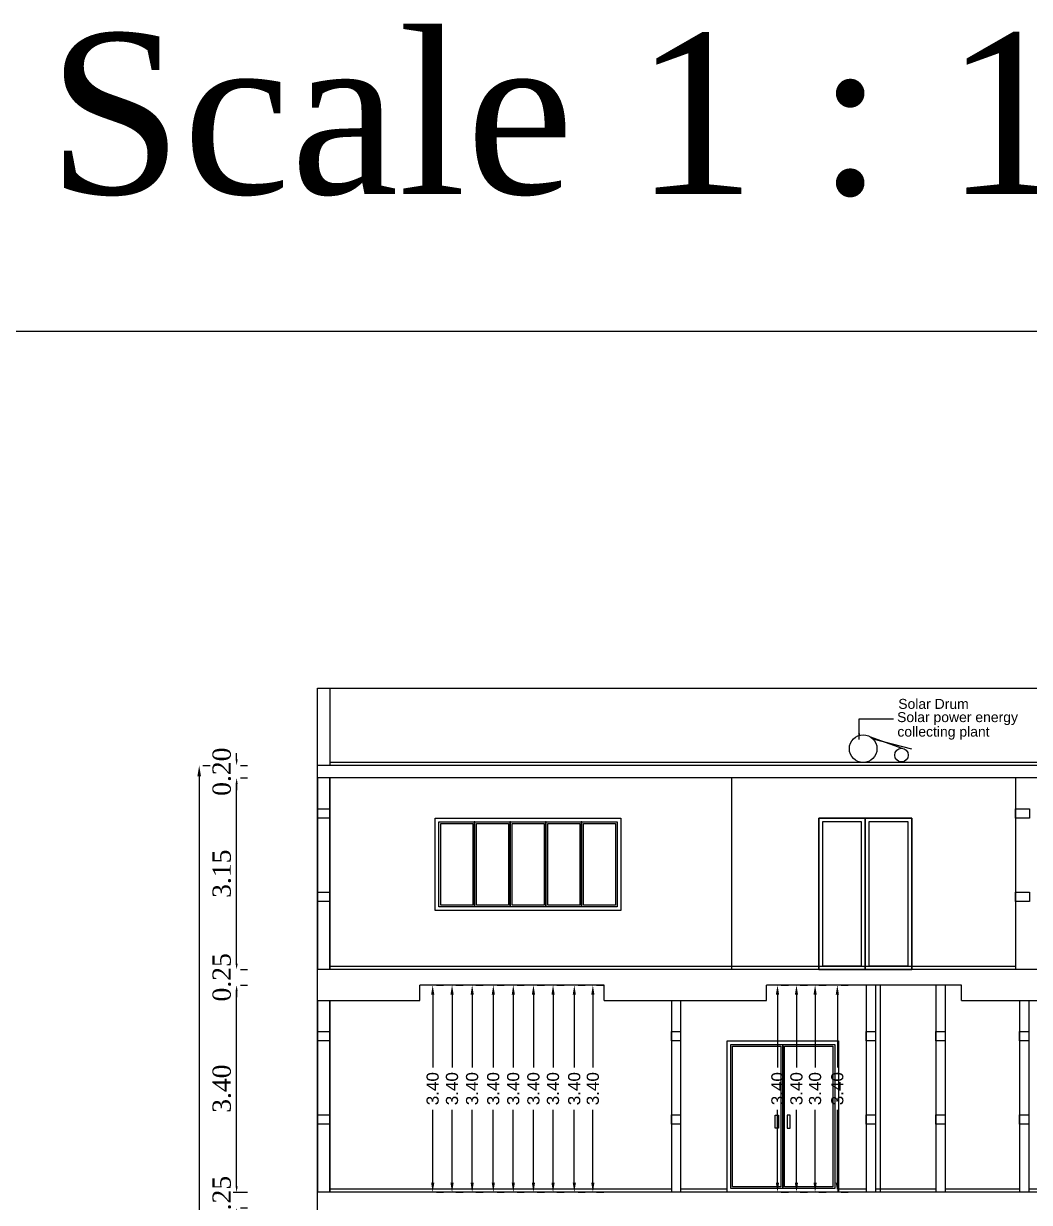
# Model space of a CAD drawing. Header units: metres. Extents: x 2754 to 3501, y 1112 to 1514.
# Drawn here: x 3365.39 to 3381.9, y 1428.37 to 1447.73 of the extents above; entities that cross this region are included whole.
import ezdxf

# ---------------------------------------------------------------- set-up
doc = ezdxf.new("R2010")
doc.units = ezdxf.units.M
for name, color, linetype in [('AR-COLUMN', 2, 'Continuous'), ('AR-THIN', 8, 'Continuous'), ('AR-WALL', 7, 'Continuous'), ('BLK_1_FLR_3_AC_ROOM_1', 3, 'Continuous'), ('BLK_1_FLR_3_AC_ROOM_2', 3, 'Continuous'), ('BLK_1_FLR_3_AC_ROOM_3', 3, 'Continuous'), ('BLK_1_FLR_3_AC_ROOM_4', 3, 'Continuous'), ('BLK_1_FLR_3_AC_ROOM_5', 3, 'Continuous'), ('BLK_1_FLR_3_AC_ROOM_6', 3, 'Continuous'), ('BLK_1_FLR_3_AC_ROOM_7', 3, 'Continuous'), ('BLK_1_FLR_3_AC_ROOM_8', 3, 'Continuous'), ('BLK_1_FLR_3_AC_ROOM_9', 3, 'Continuous'), ('BLK_1_FLR_3_REGULAR_ROOM_1', 2, 'Continuous'), ('BLK_1_FLR_3_REGULAR_ROOM_2', 2, 'Continuous'), ('BLK_1_FLR_3_REGULAR_ROOM_3', 2, 'Continuous'), ('BLK_1_FLR_3_REGULAR_ROOM_4', 2, 'Continuous'), ('BLK_1_HT_OF_BLDG', 5, 'Continuous'), ('FLOOR03', 7, 'Continuous')]:
    doc.layers.add(name, color=color, linetype=linetype)
doc.styles.add('ANAND', font='times.ttf')
doc.styles.get("Standard").update_dxf_attribs({"font": 'arial.ttf'})
doc.styles.add('style3', font='arial.ttf', dxfattribs={"height": 60})
doc.styles.add('X', font='times.ttf')
doc.dimstyles.new('STANDARD$0', dxfattribs={"dimtxt": 7, "dimasz": 3, "dimexe": 3, "dimexo": 1, "dimgap": 1.5, "dimtad": 1, "dimdec": 1, "dimzin": 1, "dimdsep": 46, "dimlunit": 4, "dimtxsty": 'Standard', "dimblk": 'OBLIQUE', "dimcen": 0.09375, "dimdle": 1, "dimclrd": 8, "dimclre": 8, "dimclrt": 7, "dimadec": 1, "dimazin": 0, "dimtfac": 1, "dimtdec": 1, "dimtix": 1, "dimtmove": 2, "dimatfit": 3, "dimldrblk": 'ARCHTICK', "dimfxl": 0, "dimfrac": 2, "dimtolj": 1, "dimtzin": 0, "dimarcsym": 0})
doc.dimstyles.new('V1', dxfattribs={"dimtxt": 0.23, "dimasz": 0.1, "dimexe": 0.18, "dimexo": 0.0625, "dimgap": 0.09, "dimtad": 1, "dimzin": 0, "dimdsep": 46, "dimtxsty": 'ANAND', "dimcen": 0.09, "dimadec": 0, "dimazin": 0, "dimtfac": 1, "dimtix": 1, "dimtofl": 0, "dimtmove": 2, "dimatfit": 0, "dimfxl": 0, "dimtolj": 1, "dimtzin": 0, "dimarcsym": 0})

# ---------------------------------------------------------------- blocks, each defined once
blk = doc.blocks.new('*D245')
at = {"color": 0, "lineweight": -2}
for p, q in [((3368.885, 1428.633), (3368.885, 1428.733)), ((3368.826, 1428.533), (3369.065, 1428.533)), ((3368.885, 1428.179), (3368.885, 1428.079)), ((3368.948, 1428.279), (3369.065, 1428.279))]:
    blk.add_line(p, q, dxfattribs=at)
at = {"color": 0}
for points in [[(3368.868, 1428.633), (3368.902, 1428.633), (3368.885, 1428.533)], [(3368.868, 1428.179), (3368.902, 1428.179), (3368.885, 1428.279)]]:
    blk.add_solid(points, dxfattribs=at)
at = {"layer": 'Defpoints', "color": 0}
for p in [(3368.764, 1428.533), (3368.885, 1428.533), (3368.885, 1428.279)]:
    blk.add_point(p, dxfattribs=at)
at = {"color": 0, "insert": (3368.642, 1428.406), "char_height": 0.3, "attachment_point": 5, "rotation": 90, "style": 'ANAND'}
blk.add_mtext('\\A1;0.25', dxfattribs=at)
blk = doc.blocks.new('*D246')
at = {"color": 0, "lineweight": -2}
for p, q in [((3368.885, 1428.633), (3368.885, 1431.837)), ((3368.948, 1431.937), (3369.065, 1431.937)), ((3368.826, 1428.533), (3369.065, 1428.533))]:
    blk.add_line(p, q, dxfattribs=at)
at = {"color": 0}
for points in [[(3368.868, 1431.837), (3368.902, 1431.837), (3368.885, 1431.937)], [(3368.868, 1428.633), (3368.902, 1428.633), (3368.885, 1428.533)]]:
    blk.add_solid(points, dxfattribs=at)
at = {"layer": 'Defpoints', "color": 0}
for p in [(3368.885, 1431.937), (3368.885, 1431.937), (3368.764, 1428.533)]:
    blk.add_point(p, dxfattribs=at)
at = {"color": 0, "insert": (3368.642, 1430.235), "char_height": 0.3, "attachment_point": 5, "rotation": 90, "style": 'ANAND'}
blk.add_mtext('\\A1;3.40', dxfattribs=at)
blk = doc.blocks.new('*D247')
at = {"color": 0, "lineweight": -2}
for p, q in [((3368.885, 1432.291), (3368.885, 1432.391)), ((3368.948, 1432.191), (3369.065, 1432.191)), ((3368.885, 1431.837), (3368.885, 1431.737)), ((3368.948, 1431.937), (3369.065, 1431.937))]:
    blk.add_line(p, q, dxfattribs=at)
at = {"color": 0}
for points in [[(3368.868, 1432.291), (3368.902, 1432.291), (3368.885, 1432.191)], [(3368.868, 1431.837), (3368.902, 1431.837), (3368.885, 1431.937)]]:
    blk.add_solid(points, dxfattribs=at)
at = {"layer": 'Defpoints', "color": 0}
for p in [(3368.885, 1432.191), (3368.885, 1432.191), (3368.885, 1431.937)]:
    blk.add_point(p, dxfattribs=at)
at = {"color": 0, "insert": (3368.642, 1432.064), "char_height": 0.3, "attachment_point": 5, "rotation": 90, "style": 'ANAND'}
blk.add_mtext('\\A1;0.25', dxfattribs=at)
blk = doc.blocks.new('*D248')
at = {"color": 0, "lineweight": -2}
for p, q in [((3368.948, 1435.341), (3369.065, 1435.341)), ((3368.885, 1432.291), (3368.885, 1435.241)), ((3368.948, 1432.191), (3369.065, 1432.191))]:
    blk.add_line(p, q, dxfattribs=at)
at = {"color": 0}
for points in [[(3368.868, 1435.241), (3368.902, 1435.241), (3368.885, 1435.341)], [(3368.868, 1432.291), (3368.902, 1432.291), (3368.885, 1432.191)]]:
    blk.add_solid(points, dxfattribs=at)
at = {"layer": 'Defpoints', "color": 0}
for p in [(3368.885, 1435.341), (3368.885, 1435.341), (3368.885, 1432.191)]:
    blk.add_point(p, dxfattribs=at)
at = {"color": 0, "insert": (3368.642, 1433.766), "char_height": 0.3, "attachment_point": 5, "rotation": 90, "style": 'ANAND'}
blk.add_mtext('\\A1;3.15', dxfattribs=at)
blk = doc.blocks.new('*D249')
at = {"color": 0, "lineweight": -2}
for p, q in [((3368.885, 1435.644), (3368.885, 1435.744)), ((3368.948, 1435.544), (3369.065, 1435.544)), ((3368.948, 1435.341), (3369.065, 1435.341)), ((3368.885, 1435.241), (3368.885, 1435.141))]:
    blk.add_line(p, q, dxfattribs=at)
at = {"color": 0}
for points in [[(3368.868, 1435.644), (3368.902, 1435.644), (3368.885, 1435.544)], [(3368.868, 1435.241), (3368.902, 1435.241), (3368.885, 1435.341)]]:
    blk.add_solid(points, dxfattribs=at)
at = {"layer": 'Defpoints', "color": 0}
for p in [(3368.885, 1435.544), (3368.885, 1435.544), (3368.885, 1435.341)]:
    blk.add_point(p, dxfattribs=at)
at = {"color": 0, "insert": (3368.642, 1435.442), "char_height": 0.3, "attachment_point": 5, "rotation": 90, "style": 'ANAND'}
blk.add_mtext('\\A1;0.20', dxfattribs=at)
blk = doc.blocks.new('*D250')
at = {"layer": 'BLK_1_HT_OF_BLDG', "color": 0, "lineweight": -2}
for p, q in [((3368.332, 1435.544), (3368.45, 1435.544)), ((3368.27, 1435.364), (3368.27, 1426.611)), ((3368.27, 1417.494), (3368.27, 1426.247)), ((3368.332, 1417.314), (3368.45, 1417.314))]:
    blk.add_line(p, q, dxfattribs=at)
at = {"layer": 'BLK_1_HT_OF_BLDG', "color": 0}
for points in [[(3368.24, 1435.364), (3368.3, 1435.364), (3368.27, 1435.544)], [(3368.24, 1417.494), (3368.3, 1417.494), (3368.27, 1417.314)]]:
    blk.add_solid(points, dxfattribs=at)
at = {"layer": 'Defpoints', "color": 0}
for p in [(3368.27, 1435.544), (3368.27, 1435.544), (3368.27, 1417.314)]:
    blk.add_point(p, dxfattribs=at)
at = {"layer": 'BLK_1_HT_OF_BLDG', "color": 0, "insert": (3368.27, 1426.429), "char_height": 0.18, "attachment_point": 5}
blk.add_mtext('\\A1;18.21', dxfattribs=at)
blk = doc.blocks.new('*D84')
at = {"layer": 'BLK_1_FLR_3_REGULAR_ROOM_1', "color": 0, "lineweight": -2}
for p, q in [((3372.167, 1431.937), (3372.284, 1431.937)), ((3372.104, 1431.777), (3372.104, 1430.584)), ((3372.104, 1428.693), (3372.104, 1429.886)), ((3372.167, 1428.533), (3372.284, 1428.533))]:
    blk.add_line(p, q, dxfattribs=at)
at = {"layer": 'BLK_1_FLR_3_REGULAR_ROOM_1', "color": 0}
for points in [[(3372.078, 1431.777), (3372.131, 1431.777), (3372.104, 1431.937)], [(3372.078, 1428.693), (3372.131, 1428.693), (3372.104, 1428.533)]]:
    blk.add_solid(points, dxfattribs=at)
at = {"layer": 'Defpoints', "color": 0}
for p in [(3372.104, 1431.937), (3372.104, 1428.533), (3372.104, 1428.533)]:
    blk.add_point(p, dxfattribs=at)
at = {"layer": 'BLK_1_FLR_3_REGULAR_ROOM_1', "color": 0, "insert": (3372.104, 1430.235), "char_height": 0.2, "attachment_point": 5, "rotation": 90}
blk.add_mtext('\\A1;3.40', dxfattribs=at)
blk = doc.blocks.new('*D85')
at = {"layer": 'BLK_1_FLR_3_REGULAR_ROOM_2', "color": 0, "lineweight": -2}
for p, q in [((3372.485, 1431.937), (3372.602, 1431.937)), ((3372.422, 1431.777), (3372.422, 1430.584)), ((3372.422, 1428.693), (3372.422, 1429.886)), ((3372.485, 1428.533), (3372.602, 1428.533))]:
    blk.add_line(p, q, dxfattribs=at)
at = {"layer": 'BLK_1_FLR_3_REGULAR_ROOM_2', "color": 0}
for points in [[(3372.395, 1431.777), (3372.449, 1431.777), (3372.422, 1431.937)], [(3372.395, 1428.693), (3372.449, 1428.693), (3372.422, 1428.533)]]:
    blk.add_solid(points, dxfattribs=at)
at = {"layer": 'Defpoints', "color": 0}
for p in [(3372.422, 1431.937), (3372.422, 1428.533), (3372.422, 1428.533)]:
    blk.add_point(p, dxfattribs=at)
at = {"layer": 'BLK_1_FLR_3_REGULAR_ROOM_2', "color": 0, "insert": (3372.422, 1430.235), "char_height": 0.2, "attachment_point": 5, "rotation": 90}
blk.add_mtext('\\A1;3.40', dxfattribs=at)
blk = doc.blocks.new('*D86')
at = {"layer": 'BLK_1_FLR_3_REGULAR_ROOM_3', "color": 0, "lineweight": -2}
for p, q in [((3372.815, 1431.937), (3372.932, 1431.937)), ((3372.752, 1431.777), (3372.752, 1430.584)), ((3372.752, 1428.693), (3372.752, 1429.886)), ((3372.815, 1428.533), (3372.932, 1428.533))]:
    blk.add_line(p, q, dxfattribs=at)
at = {"layer": 'BLK_1_FLR_3_REGULAR_ROOM_3', "color": 0}
for points in [[(3372.726, 1431.777), (3372.779, 1431.777), (3372.752, 1431.937)], [(3372.726, 1428.693), (3372.779, 1428.693), (3372.752, 1428.533)]]:
    blk.add_solid(points, dxfattribs=at)
at = {"layer": 'Defpoints', "color": 0}
for p in [(3372.752, 1431.937), (3372.752, 1428.533), (3372.752, 1428.533)]:
    blk.add_point(p, dxfattribs=at)
at = {"layer": 'BLK_1_FLR_3_REGULAR_ROOM_3', "color": 0, "insert": (3372.752, 1430.235), "char_height": 0.2, "attachment_point": 5, "rotation": 90}
blk.add_mtext('\\A1;3.40', dxfattribs=at)
blk = doc.blocks.new('*D87')
at = {"layer": 'BLK_1_FLR_3_REGULAR_ROOM_4', "color": 0, "lineweight": -2}
for p, q in [((3373.162, 1431.937), (3373.279, 1431.937)), ((3373.099, 1431.777), (3373.099, 1430.584)), ((3373.099, 1428.693), (3373.099, 1429.886)), ((3373.162, 1428.533), (3373.279, 1428.533))]:
    blk.add_line(p, q, dxfattribs=at)
at = {"layer": 'BLK_1_FLR_3_REGULAR_ROOM_4', "color": 0}
for points in [[(3373.073, 1431.777), (3373.126, 1431.777), (3373.099, 1431.937)], [(3373.073, 1428.693), (3373.126, 1428.693), (3373.099, 1428.533)]]:
    blk.add_solid(points, dxfattribs=at)
at = {"layer": 'Defpoints', "color": 0}
for p in [(3373.099, 1431.937), (3373.099, 1428.533), (3373.099, 1428.533)]:
    blk.add_point(p, dxfattribs=at)
at = {"layer": 'BLK_1_FLR_3_REGULAR_ROOM_4', "color": 0, "insert": (3373.099, 1430.235), "char_height": 0.2, "attachment_point": 5, "rotation": 90}
blk.add_mtext('\\A1;3.40', dxfattribs=at)
blk = doc.blocks.new('*D88')
at = {"layer": 'BLK_1_FLR_3_AC_ROOM_1', "color": 0, "lineweight": -2}
for p, q in [((3373.49, 1431.937), (3373.607, 1431.937)), ((3373.427, 1431.777), (3373.427, 1430.584)), ((3373.427, 1428.693), (3373.427, 1429.886)), ((3373.49, 1428.533), (3373.607, 1428.533))]:
    blk.add_line(p, q, dxfattribs=at)
at = {"layer": 'BLK_1_FLR_3_AC_ROOM_1', "color": 0}
for points in [[(3373.401, 1431.777), (3373.454, 1431.777), (3373.427, 1431.937)], [(3373.401, 1428.693), (3373.454, 1428.693), (3373.427, 1428.533)]]:
    blk.add_solid(points, dxfattribs=at)
at = {"layer": 'Defpoints', "color": 0}
for p in [(3373.427, 1431.937), (3373.427, 1428.533), (3373.427, 1428.533)]:
    blk.add_point(p, dxfattribs=at)
at = {"layer": 'BLK_1_FLR_3_AC_ROOM_1', "color": 0, "insert": (3373.427, 1430.235), "char_height": 0.2, "attachment_point": 5, "rotation": 90}
blk.add_mtext('\\A1;3.40', dxfattribs=at)
blk = doc.blocks.new('*D89')
at = {"layer": 'BLK_1_FLR_3_AC_ROOM_2', "color": 0, "lineweight": -2}
for p, q in [((3373.821, 1431.937), (3373.938, 1431.937)), ((3373.758, 1431.777), (3373.758, 1430.584)), ((3373.758, 1428.693), (3373.758, 1429.886)), ((3373.821, 1428.533), (3373.938, 1428.533))]:
    blk.add_line(p, q, dxfattribs=at)
at = {"layer": 'BLK_1_FLR_3_AC_ROOM_2', "color": 0}
for points in [[(3373.732, 1431.777), (3373.785, 1431.777), (3373.758, 1431.937)], [(3373.732, 1428.693), (3373.785, 1428.693), (3373.758, 1428.533)]]:
    blk.add_solid(points, dxfattribs=at)
at = {"layer": 'Defpoints', "color": 0}
for p in [(3373.758, 1431.937), (3373.758, 1428.533), (3373.758, 1428.533)]:
    blk.add_point(p, dxfattribs=at)
at = {"layer": 'BLK_1_FLR_3_AC_ROOM_2', "color": 0, "insert": (3373.758, 1430.235), "char_height": 0.2, "attachment_point": 5, "rotation": 90}
blk.add_mtext('\\A1;3.40', dxfattribs=at)
blk = doc.blocks.new('*D90')
at = {"layer": 'BLK_1_FLR_3_AC_ROOM_3', "color": 0, "lineweight": -2}
for p, q in [((3374.143, 1431.937), (3374.26, 1431.937)), ((3374.08, 1431.777), (3374.08, 1430.584)), ((3374.08, 1428.693), (3374.08, 1429.886)), ((3374.143, 1428.533), (3374.26, 1428.533))]:
    blk.add_line(p, q, dxfattribs=at)
at = {"layer": 'BLK_1_FLR_3_AC_ROOM_3', "color": 0}
for points in [[(3374.054, 1431.777), (3374.107, 1431.777), (3374.08, 1431.937)], [(3374.054, 1428.693), (3374.107, 1428.693), (3374.08, 1428.533)]]:
    blk.add_solid(points, dxfattribs=at)
at = {"layer": 'Defpoints', "color": 0}
for p in [(3374.08, 1431.937), (3374.08, 1428.533), (3374.08, 1428.533)]:
    blk.add_point(p, dxfattribs=at)
at = {"layer": 'BLK_1_FLR_3_AC_ROOM_3', "color": 0, "insert": (3374.08, 1430.235), "char_height": 0.2, "attachment_point": 5, "rotation": 90}
blk.add_mtext('\\A1;3.40', dxfattribs=at)
blk = doc.blocks.new('*D91')
at = {"layer": 'BLK_1_FLR_3_AC_ROOM_4', "color": 0, "lineweight": -2}
for p, q in [((3374.492, 1431.937), (3374.609, 1431.937)), ((3374.429, 1431.777), (3374.429, 1430.584)), ((3374.429, 1428.693), (3374.429, 1429.886)), ((3374.492, 1428.533), (3374.609, 1428.533))]:
    blk.add_line(p, q, dxfattribs=at)
at = {"layer": 'BLK_1_FLR_3_AC_ROOM_4', "color": 0}
for points in [[(3374.403, 1431.777), (3374.456, 1431.777), (3374.429, 1431.937)], [(3374.403, 1428.693), (3374.456, 1428.693), (3374.429, 1428.533)]]:
    blk.add_solid(points, dxfattribs=at)
at = {"layer": 'Defpoints', "color": 0}
for p in [(3374.429, 1431.937), (3374.429, 1428.533), (3374.429, 1428.533)]:
    blk.add_point(p, dxfattribs=at)
at = {"layer": 'BLK_1_FLR_3_AC_ROOM_4', "color": 0, "insert": (3374.429, 1430.235), "char_height": 0.2, "attachment_point": 5, "rotation": 90}
blk.add_mtext('\\A1;3.40', dxfattribs=at)
blk = doc.blocks.new('*D92')
at = {"layer": 'BLK_1_FLR_3_AC_ROOM_5', "color": 0, "lineweight": -2}
for p, q in [((3374.796, 1431.937), (3374.914, 1431.937)), ((3374.734, 1431.777), (3374.734, 1430.584)), ((3374.734, 1428.693), (3374.734, 1429.886)), ((3374.796, 1428.533), (3374.914, 1428.533))]:
    blk.add_line(p, q, dxfattribs=at)
at = {"layer": 'BLK_1_FLR_3_AC_ROOM_5', "color": 0}
for points in [[(3374.707, 1431.777), (3374.76, 1431.777), (3374.734, 1431.937)], [(3374.707, 1428.693), (3374.76, 1428.693), (3374.734, 1428.533)]]:
    blk.add_solid(points, dxfattribs=at)
at = {"layer": 'Defpoints', "color": 0}
for p in [(3374.734, 1431.937), (3374.734, 1428.533), (3374.734, 1428.533)]:
    blk.add_point(p, dxfattribs=at)
at = {"layer": 'BLK_1_FLR_3_AC_ROOM_5', "color": 0, "insert": (3374.734, 1430.235), "char_height": 0.2, "attachment_point": 5, "rotation": 90}
blk.add_mtext('\\A1;3.40', dxfattribs=at)
blk = doc.blocks.new('*D93')
at = {"layer": 'BLK_1_FLR_3_AC_ROOM_6', "color": 0, "lineweight": -2}
for p, q in [((3377.828, 1431.937), (3377.945, 1431.937)), ((3377.765, 1431.777), (3377.765, 1430.584)), ((3377.765, 1428.693), (3377.765, 1429.886)), ((3377.828, 1428.533), (3377.945, 1428.533))]:
    blk.add_line(p, q, dxfattribs=at)
at = {"layer": 'BLK_1_FLR_3_AC_ROOM_6', "color": 0}
for points in [[(3377.738, 1431.777), (3377.792, 1431.777), (3377.765, 1431.937)], [(3377.738, 1428.693), (3377.792, 1428.693), (3377.765, 1428.533)]]:
    blk.add_solid(points, dxfattribs=at)
at = {"layer": 'Defpoints', "color": 0}
for p in [(3377.765, 1431.937), (3377.765, 1428.533), (3377.765, 1428.533)]:
    blk.add_point(p, dxfattribs=at)
at = {"layer": 'BLK_1_FLR_3_AC_ROOM_6', "color": 0, "insert": (3377.765, 1430.235), "char_height": 0.2, "attachment_point": 5, "rotation": 90}
blk.add_mtext('\\A1;3.40', dxfattribs=at)
blk = doc.blocks.new('*D94')
at = {"layer": 'BLK_1_FLR_3_AC_ROOM_7', "color": 0, "lineweight": -2}
for p, q in [((3378.139, 1431.937), (3378.257, 1431.937)), ((3378.077, 1431.777), (3378.077, 1430.584)), ((3378.077, 1428.693), (3378.077, 1429.886)), ((3378.139, 1428.533), (3378.257, 1428.533))]:
    blk.add_line(p, q, dxfattribs=at)
at = {"layer": 'BLK_1_FLR_3_AC_ROOM_7', "color": 0}
for points in [[(3378.05, 1431.777), (3378.103, 1431.777), (3378.077, 1431.937)], [(3378.05, 1428.693), (3378.103, 1428.693), (3378.077, 1428.533)]]:
    blk.add_solid(points, dxfattribs=at)
at = {"layer": 'Defpoints', "color": 0}
for p in [(3378.077, 1431.937), (3378.077, 1428.533), (3378.077, 1428.533)]:
    blk.add_point(p, dxfattribs=at)
at = {"layer": 'BLK_1_FLR_3_AC_ROOM_7', "color": 0, "insert": (3378.077, 1430.235), "char_height": 0.2, "attachment_point": 5, "rotation": 90}
blk.add_mtext('\\A1;3.40', dxfattribs=at)
blk = doc.blocks.new('*D95')
at = {"layer": 'BLK_1_FLR_3_AC_ROOM_8', "color": 0, "lineweight": -2}
for p, q in [((3378.445, 1431.937), (3378.563, 1431.937)), ((3378.383, 1431.777), (3378.383, 1430.584)), ((3378.383, 1428.693), (3378.383, 1429.886)), ((3378.445, 1428.533), (3378.563, 1428.533))]:
    blk.add_line(p, q, dxfattribs=at)
at = {"layer": 'BLK_1_FLR_3_AC_ROOM_8', "color": 0}
for points in [[(3378.356, 1431.777), (3378.41, 1431.777), (3378.383, 1431.937)], [(3378.356, 1428.693), (3378.41, 1428.693), (3378.383, 1428.533)]]:
    blk.add_solid(points, dxfattribs=at)
at = {"layer": 'Defpoints', "color": 0}
for p in [(3378.383, 1431.937), (3378.383, 1428.533), (3378.383, 1428.533)]:
    blk.add_point(p, dxfattribs=at)
at = {"layer": 'BLK_1_FLR_3_AC_ROOM_8', "color": 0, "insert": (3378.383, 1430.235), "char_height": 0.2, "attachment_point": 5, "rotation": 90}
blk.add_mtext('\\A1;3.40', dxfattribs=at)
blk = doc.blocks.new('*D96')
at = {"layer": 'BLK_1_FLR_3_AC_ROOM_9', "color": 0, "lineweight": -2}
for p, q in [((3378.81, 1431.937), (3378.928, 1431.937)), ((3378.748, 1431.777), (3378.748, 1430.584)), ((3378.748, 1428.693), (3378.748, 1429.886)), ((3378.81, 1428.533), (3378.928, 1428.533))]:
    blk.add_line(p, q, dxfattribs=at)
at = {"layer": 'BLK_1_FLR_3_AC_ROOM_9', "color": 0}
for points in [[(3378.721, 1431.777), (3378.775, 1431.777), (3378.748, 1431.937)], [(3378.721, 1428.693), (3378.775, 1428.693), (3378.748, 1428.533)]]:
    blk.add_solid(points, dxfattribs=at)
at = {"layer": 'Defpoints', "color": 0}
for p in [(3378.748, 1431.937), (3378.748, 1428.533), (3378.748, 1428.533)]:
    blk.add_point(p, dxfattribs=at)
at = {"layer": 'BLK_1_FLR_3_AC_ROOM_9', "color": 0, "insert": (3378.748, 1430.235), "char_height": 0.2, "attachment_point": 5, "rotation": 90}
blk.add_mtext('\\A1;3.40', dxfattribs=at)

msp = doc.modelspace()

# ---------------------------------------------------------------- linework, layer by layer
at = {"color": 7}
for p, q in [((3379.27567, 1436.02117), (3379.80617, 1435.82647)), ((3379.32996, 1435.98201), (3379.96316, 1435.81555)), ((3381.67285, 1435.34082), (3381.67285, 1432.19082)), ((3372.20619, 1434.62002), (3375.13419, 1434.62002)), ((3372.79179, 1434.62002), (3372.79179, 1433.22002)), ((3373.37739, 1434.62002), (3373.37739, 1433.22002)), ((3373.96299, 1434.62002), (3373.96299, 1433.22002)), ((3374.54859, 1434.62002), (3374.54859, 1433.22002)), ((3377.8518, 1430.96242), (3377.8518, 1428.59322))]:
    msp.add_line(p, q, dxfattribs=at)
at = {"color": 6}
for p, q in [((3371.45279, 1435.34082), (3371.45279, 1435.34082)), ((3377.00974, 1435.34082), (3377.00974, 1432.19082))]:
    msp.add_line(p, q, dxfattribs=at)
at = {"color": 7}
for points in [[(3333.89674, 1442.67609), (3418.65352, 1442.67609), (3418.65352, 1376.40439), (3333.89674, 1376.40439)], [(3372.14619, 1434.68002), (3375.19419, 1434.68002), (3375.19419, 1433.16002), (3372.14619, 1433.16002)], [(3372.20619, 1434.62002), (3375.13419, 1434.62002), (3375.13419, 1433.22002), (3372.20619, 1433.22002)], [(3372.20619, 1434.62002), (3372.79179, 1434.62002), (3372.79179, 1433.22002), (3372.20619, 1433.22002)], [(3372.23619, 1434.59002), (3372.76179, 1434.59002), (3372.76179, 1433.25002), (3372.23619, 1433.25002)], [(3372.79179, 1434.62002), (3373.37739, 1434.62002), (3373.37739, 1433.22002), (3372.79179, 1433.22002)], [(3372.82179, 1434.59002), (3373.34739, 1434.59002), (3373.34739, 1433.25002), (3372.82179, 1433.25002)], [(3373.37739, 1434.62002), (3373.96299, 1434.62002), (3373.96299, 1433.22002), (3373.37739, 1433.22002)], [(3373.40739, 1434.59002), (3373.93299, 1434.59002), (3373.93299, 1433.25002), (3373.40739, 1433.25002)], [(3373.96299, 1434.62002), (3374.54859, 1434.62002), (3374.54859, 1433.22002), (3373.96299, 1433.22002)], [(3373.99299, 1434.59002), (3374.51859, 1434.59002), (3374.51859, 1433.25002), (3373.99299, 1433.25002)], [(3374.54859, 1434.62002), (3375.13419, 1434.62002), (3375.13419, 1433.22002), (3374.54859, 1433.22002)], [(3374.57859, 1434.59002), (3375.10419, 1434.59002), (3375.10419, 1433.25002), (3374.57859, 1433.25002)], [(3376.9374, 1431.02242), (3378.7662, 1431.02242), (3378.7662, 1428.53322), (3376.9374, 1428.53322)], [(3376.9974, 1430.96242), (3378.7062, 1430.96242), (3378.7062, 1428.59322), (3376.9974, 1428.59322)], [(3376.9974, 1430.96242), (3377.8518, 1430.96242), (3377.8518, 1428.59322), (3376.9974, 1428.59322)], [(3377.0274, 1430.93242), (3377.8218, 1430.93242), (3377.8218, 1428.62322), (3377.0274, 1428.62322)], [(3377.8518, 1430.96242), (3378.7062, 1430.96242), (3378.7062, 1428.59322), (3377.8518, 1428.59322)], [(3377.8818, 1430.93242), (3378.6762, 1430.93242), (3378.6762, 1428.62322), (3377.8818, 1428.62322)], [(3377.72968, 1429.8015), (3377.78014, 1429.8015), (3377.78014, 1429.58863), (3377.72968, 1429.58863)], [(3377.97393, 1429.8015), (3377.92347, 1429.8015), (3377.92347, 1429.58863), (3377.97393, 1429.58863)]]:
    msp.add_lwpolyline(points, close=True, dxfattribs=at)
msp.add_lwpolyline([(3333.89674, 1442.67609), (3400.25625, 1442.67609), (3400.25625, 1410.83222), (3333.89674, 1410.83222)], close=True)
at = {"color": 6}
for points in [[(3378.4451, 1434.68002), (3379.9691, 1434.68002), (3379.9691, 1432.19082), (3378.4451, 1432.19082)], [(3379.2071, 1434.68002), (3378.4451, 1434.68002), (3378.4451, 1432.19082), (3379.2071, 1432.19082)], [(3379.1471, 1434.62002), (3378.5051, 1434.62002), (3378.5051, 1432.25082), (3379.1471, 1432.25082)], [(3379.9691, 1434.68002), (3379.2071, 1434.68002), (3379.2071, 1432.19082), (3379.9691, 1432.19082)], [(3379.9091, 1434.62002), (3379.2671, 1434.62002), (3379.2671, 1432.25082), (3379.9091, 1432.25082)]]:
    msp.add_lwpolyline(points, close=True, dxfattribs=at)
at = {"color": 7}
for centre, radius in [((3379.17185, 1435.82), 0.22638), ((3379.80141, 1435.71484), 0.11172)]:
    msp.add_circle(centre, radius, dxfattribs=at)
for p in [(3372.79179, 1434.62002), (3373.37739, 1434.62002), (3373.96299, 1434.62002), (3374.54859, 1434.62002)]:
    msp.add_point(p, dxfattribs=at)
at = {"layer": 'AR-COLUMN'}
for p, q in [((3392.4568, 1435.54402), (3370.21073, 1435.54402)), ((3370.21073, 1435.34082), (3370.21073, 1435.54402)), ((3392.4568, 1435.34082), (3370.21073, 1435.34082)), ((3387.1736, 1432.19082), (3370.21073, 1432.19082)), ((3370.21073, 1431.68282), (3370.21073, 1432.19082)), ((3374.9181, 1431.93682), (3371.89487, 1431.93682)), ((3371.89487, 1431.68282), (3371.89487, 1431.93682)), ((3374.9181, 1431.68282), (3374.9181, 1431.93682)), ((3380.78551, 1431.93682), (3377.5851, 1431.93682)), ((3377.5851, 1431.68282), (3377.5851, 1431.93682)), ((3380.78551, 1431.68282), (3380.78551, 1431.93682)), ((3370.21073, 1431.68282), (3371.89487, 1431.68282)), ((3374.9181, 1431.68282), (3377.5851, 1431.68282)), ((3380.78551, 1431.68282), (3383.45251, 1431.68282)), ((3387.7832, 1428.53322), (3370.21073, 1428.53322)), ((3370.21073, 1428.02522), (3370.21073, 1428.53322))]:
    msp.add_line(p, q, dxfattribs=at)
for points in [[(3370.21073, 1434.83242), (3370.41486, 1434.83242), (3370.41486, 1434.68002), (3370.21073, 1434.68002)], [(3381.67285, 1434.83242), (3381.90145, 1434.83242), (3381.90145, 1434.68002), (3381.67285, 1434.68002)], [(3370.21073, 1433.46082), (3370.41486, 1433.46082), (3370.41486, 1433.30842), (3370.21073, 1433.30842)], [(3381.67285, 1433.46082), (3381.90145, 1433.46082), (3381.90145, 1433.30842), (3381.67285, 1433.30842)], [(3370.21073, 1431.17482), (3370.41486, 1431.17482), (3370.41486, 1431.02242), (3370.21073, 1431.02242)], [(3376.023, 1431.17482), (3376.1754, 1431.17482), (3376.1754, 1431.02242), (3376.023, 1431.02242)], [(3379.2234, 1431.17482), (3379.3758, 1431.17482), (3379.3758, 1431.02242), (3379.2234, 1431.02242)], [(3380.3664, 1431.17482), (3380.5188, 1431.17482), (3380.5188, 1431.02242), (3380.3664, 1431.02242)], [(3381.738, 1431.17482), (3381.8904, 1431.17482), (3381.8904, 1431.02242), (3381.738, 1431.02242)], [(3370.21073, 1429.80322), (3370.41486, 1429.80322), (3370.41486, 1429.65082), (3370.21073, 1429.65082)], [(3376.023, 1429.80322), (3376.1754, 1429.80322), (3376.1754, 1429.65082), (3376.023, 1429.65082)], [(3379.2234, 1429.80322), (3379.3758, 1429.80322), (3379.3758, 1429.65082), (3379.2234, 1429.65082)], [(3380.3664, 1429.80322), (3380.5188, 1429.80322), (3380.5188, 1429.65082), (3380.3664, 1429.65082)], [(3381.738, 1429.80322), (3381.8904, 1429.80322), (3381.8904, 1429.65082), (3381.738, 1429.65082)]]:
    msp.add_lwpolyline(points, close=True, dxfattribs=at)
at = {"layer": 'AR-THIN', "ltscale": 7}
for p, q in [((3370.41393, 1436.81402), (3388.9516, 1436.81402)), ((3392.2536, 1435.59482), (3370.41393, 1435.59482))]:
    msp.add_line(p, q, dxfattribs=at)
at = {"layer": 'AR-THIN'}
for p, q in [((3381.67285, 1432.24162), (3370.41486, 1432.24162)), ((3376.023, 1428.58402), (3370.41486, 1428.58402)), ((3376.9374, 1428.58402), (3376.1754, 1428.58402)), ((3379.2234, 1428.58402), (3378.7662, 1428.58402)), ((3380.3664, 1428.58402), (3379.3758, 1428.58402)), ((3381.738, 1428.58402), (3380.5188, 1428.58402)), ((3382.6524, 1428.58402), (3381.8904, 1428.58402))]:
    msp.add_line(p, q, dxfattribs=at)
at = {"layer": 'AR-WALL', "ltscale": 7}
for p, q in [((3370.21073, 1435.54402), (3370.21073, 1436.81402)), ((3370.21073, 1436.81402), (3370.41393, 1436.81402)), ((3370.41393, 1436.81402), (3370.41393, 1435.54402))]:
    msp.add_line(p, q, dxfattribs=at)
at = {"layer": 'AR-WALL'}
for p, q in [((3370.21073, 1432.19082), (3370.21073, 1435.34082)), ((3370.21073, 1432.19082), (3370.21073, 1435.34082)), ((3370.21073, 1435.34082), (3370.21073, 1432.19082)), ((3370.41486, 1432.19082), (3370.41486, 1435.34082)), ((3370.41486, 1435.34082), (3370.41486, 1432.19082)), ((3379.2234, 1431.93682), (3379.2234, 1428.53322)), ((3379.3758, 1431.93682), (3379.3758, 1428.53322)), ((3380.3664, 1431.93682), (3380.3664, 1428.53322)), ((3380.5188, 1431.93682), (3380.5188, 1428.53322)), ((3370.21073, 1428.53322), (3370.21073, 1431.68282)), ((3370.21073, 1428.53322), (3370.21073, 1431.68282)), ((3370.21073, 1431.68282), (3370.21073, 1428.53322)), ((3370.41486, 1428.53322), (3370.41486, 1431.68282)), ((3370.41486, 1431.68282), (3370.41486, 1428.53322)), ((3376.023, 1431.68282), (3376.023, 1428.53322)), ((3376.1754, 1431.68282), (3376.1754, 1428.53322)), ((3381.738, 1431.68282), (3381.738, 1428.53322)), ((3381.8904, 1431.68282), (3381.8904, 1428.53322))]:
    msp.add_line(p, q, dxfattribs=at)
at = {"layer": 'FLOOR03', "color": 81}
msp.add_line((3379.45497, 1428.53322), (3379.45497, 1431.93682), dxfattribs=at)

# ---------------------------------------------------------------- texts
at = {"extrusion": (-8.72372e-09, -5.56984e-05, 1), "style": 'X'}
msp.add_text('Scale 1 : 100 - A0', height=2.6409256, rotation=0.002064, dxfattribs=at).set_placement((3365.7818, 1444.93253, -0.08051))
at = {"color": 7, "style": 'style3'}
for s, p in [('Solar Drum', (3379.74808, 1436.47426)), ('Solar power energy ', (3379.72888, 1436.25656)), ('collecting plant', (3379.7336, 1436.0185))]:
    msp.add_text(s, height=0.16384, dxfattribs=at).set_placement(p)

# ---------------------------------------------------------------- dimensions: what is measured, and where the dimension line sits
at = {"color": 7}
for base, p1, p2, picture, middle in [((3368.88515, 1435.54402), (3368.88515, 1435.34082), (3368.88515, 1435.54402), '*D249', (3368.64212, 1435.44242)), ((3368.88515, 1435.34082), (3368.88515, 1432.19082), (3368.88515, 1435.34082), '*D248', (3368.64212, 1433.76582)), ((3368.88515, 1432.19082), (3368.88515, 1431.93682), (3368.88515, 1432.19082), '*D247', (3368.64212, 1432.06382)), ((3368.88515, 1431.93682), (3368.7639, 1428.53322), (3368.88515, 1431.93682), '*D246', (3368.64212, 1430.23502)), ((3368.88515, 1428.53322), (3368.88515, 1428.27922), (3368.7639, 1428.53322), '*D245', (3368.64212, 1428.40622))]:
    dim = msp.add_linear_dim(base=base, p1=p1, p2=p2, angle=270, dimstyle='V1', override={"dimtxt": 0.3}, dxfattribs=at)
    dim.commit()
    dim.dimension.update_dxf_attribs({"geometry": picture, "text_midpoint": middle})
at = {"layer": 'BLK_1_FLR_3_AC_ROOM_1', "color": 3}
dim = msp.add_linear_dim(base=(3373.42728, 1428.53322), p1=(3373.42728, 1431.93682), p2=(3373.42728, 1428.53322), angle=90, dimstyle='STANDARD$0', override={"dimtxt": 0.2, "dimasz": 0.16, "dimexe": 0.18, "dimexo": 0.0625, "dimgap": 0.09, "dimtad": 0, "dimdec": 2, "dimzin": 0, "dimlunit": 2, "dimpost": '', "dimcen": 0.09, "dimdle": 0, "dimclrd": 0, "dimclre": 0, "dimclrt": 0, "dimadec": 2, "dimtdec": 2, "dimtix": 0, "dimtofl": 0, "dimtmove": 1, "dimfxl": 5, "dimfrac": 0}, dxfattribs=at)
dim.commit()
dim.dimension.update_dxf_attribs({"geometry": '*D88', "text_midpoint": (3373.42728, 1430.23502)})
at = {"layer": 'BLK_1_FLR_3_AC_ROOM_2', "color": 3}
dim = msp.add_linear_dim(base=(3373.75833, 1428.53322), p1=(3373.75833, 1431.93682), p2=(3373.75833, 1428.53322), angle=90, dimstyle='STANDARD$0', override={"dimtxt": 0.2, "dimasz": 0.16, "dimexe": 0.18, "dimexo": 0.0625, "dimgap": 0.09, "dimtad": 0, "dimdec": 2, "dimzin": 0, "dimlunit": 2, "dimpost": '', "dimcen": 0.09, "dimdle": 0, "dimclrd": 0, "dimclre": 0, "dimclrt": 0, "dimadec": 2, "dimtdec": 2, "dimtix": 0, "dimtofl": 0, "dimtmove": 1, "dimfxl": 5, "dimfrac": 0}, dxfattribs=at)
dim.commit()
dim.dimension.update_dxf_attribs({"geometry": '*D89', "text_midpoint": (3373.75833, 1430.23502)})
at = {"layer": 'BLK_1_FLR_3_AC_ROOM_3', "color": 3}
dim = msp.add_linear_dim(base=(3374.08043, 1428.53322), p1=(3374.08043, 1431.93682), p2=(3374.08043, 1428.53322), angle=90, dimstyle='STANDARD$0', override={"dimtxt": 0.2, "dimasz": 0.16, "dimexe": 0.18, "dimexo": 0.0625, "dimgap": 0.09, "dimtad": 0, "dimdec": 2, "dimzin": 0, "dimlunit": 2, "dimpost": '', "dimcen": 0.09, "dimdle": 0, "dimclrd": 0, "dimclre": 0, "dimclrt": 0, "dimadec": 2, "dimtdec": 2, "dimtix": 0, "dimtofl": 0, "dimtmove": 1, "dimfxl": 5, "dimfrac": 0}, dxfattribs=at)
dim.commit()
dim.dimension.update_dxf_attribs({"geometry": '*D90', "text_midpoint": (3374.08043, 1430.23502)})
at = {"layer": 'BLK_1_FLR_3_AC_ROOM_4', "color": 3}
dim = msp.add_linear_dim(base=(3374.42937, 1428.53322), p1=(3374.42937, 1431.93682), p2=(3374.42937, 1428.53322), angle=90, dimstyle='STANDARD$0', override={"dimtxt": 0.2, "dimasz": 0.16, "dimexe": 0.18, "dimexo": 0.0625, "dimgap": 0.09, "dimtad": 0, "dimdec": 2, "dimzin": 0, "dimlunit": 2, "dimpost": '', "dimcen": 0.09, "dimdle": 0, "dimclrd": 0, "dimclre": 0, "dimclrt": 0, "dimadec": 2, "dimtdec": 2, "dimtix": 0, "dimtofl": 0, "dimtmove": 1, "dimfxl": 5, "dimfrac": 0}, dxfattribs=at)
dim.commit()
dim.dimension.update_dxf_attribs({"geometry": '*D91', "text_midpoint": (3374.42937, 1430.23502)})
at = {"layer": 'BLK_1_FLR_3_AC_ROOM_5', "color": 3}
dim = msp.add_linear_dim(base=(3374.73357, 1428.53322), p1=(3374.73357, 1431.93682), p2=(3374.73357, 1428.53322), angle=90, dimstyle='STANDARD$0', override={"dimtxt": 0.2, "dimasz": 0.16, "dimexe": 0.18, "dimexo": 0.0625, "dimgap": 0.09, "dimtad": 0, "dimdec": 2, "dimzin": 0, "dimlunit": 2, "dimpost": '', "dimcen": 0.09, "dimdle": 0, "dimclrd": 0, "dimclre": 0, "dimclrt": 0, "dimadec": 2, "dimtdec": 2, "dimtix": 0, "dimtofl": 0, "dimtmove": 1, "dimfxl": 5, "dimfrac": 0}, dxfattribs=at)
dim.commit()
dim.dimension.update_dxf_attribs({"geometry": '*D92', "text_midpoint": (3374.73357, 1430.23502)})
at = {"layer": 'BLK_1_FLR_3_AC_ROOM_6', "color": 3}
dim = msp.add_linear_dim(base=(3377.7651, 1428.53322), p1=(3377.7651, 1431.93682), p2=(3377.7651, 1428.53322), angle=90, dimstyle='STANDARD$0', override={"dimtxt": 0.2, "dimasz": 0.16, "dimexe": 0.18, "dimexo": 0.0625, "dimgap": 0.09, "dimtad": 0, "dimdec": 2, "dimzin": 0, "dimlunit": 2, "dimpost": '', "dimcen": 0.09, "dimdle": 0, "dimclrd": 0, "dimclre": 0, "dimclrt": 0, "dimadec": 2, "dimtdec": 2, "dimtix": 0, "dimtofl": 0, "dimtmove": 1, "dimfxl": 5, "dimfrac": 0}, dxfattribs=at)
dim.commit()
dim.dimension.update_dxf_attribs({"geometry": '*D93', "text_midpoint": (3377.7651, 1430.23502)})
at = {"layer": 'BLK_1_FLR_3_AC_ROOM_7', "color": 3}
dim = msp.add_linear_dim(base=(3378.07664, 1428.53322), p1=(3378.07664, 1431.93682), p2=(3378.07664, 1428.53322), angle=90, dimstyle='STANDARD$0', override={"dimtxt": 0.2, "dimasz": 0.16, "dimexe": 0.18, "dimexo": 0.0625, "dimgap": 0.09, "dimtad": 0, "dimdec": 2, "dimzin": 0, "dimlunit": 2, "dimpost": '', "dimcen": 0.09, "dimdle": 0, "dimclrd": 0, "dimclre": 0, "dimclrt": 0, "dimadec": 2, "dimtdec": 2, "dimtix": 0, "dimtofl": 0, "dimtmove": 1, "dimfxl": 5, "dimfrac": 0}, dxfattribs=at)
dim.commit()
dim.dimension.update_dxf_attribs({"geometry": '*D94', "text_midpoint": (3378.07664, 1430.23502)})
at = {"layer": 'BLK_1_FLR_3_AC_ROOM_8', "color": 3}
dim = msp.add_linear_dim(base=(3378.3829, 1428.53322), p1=(3378.3829, 1431.93682), p2=(3378.3829, 1428.53322), angle=90, dimstyle='STANDARD$0', override={"dimtxt": 0.2, "dimasz": 0.16, "dimexe": 0.18, "dimexo": 0.0625, "dimgap": 0.09, "dimtad": 0, "dimdec": 2, "dimzin": 0, "dimlunit": 2, "dimpost": '', "dimcen": 0.09, "dimdle": 0, "dimclrd": 0, "dimclre": 0, "dimclrt": 0, "dimadec": 2, "dimtdec": 2, "dimtix": 0, "dimtofl": 0, "dimtmove": 1, "dimfxl": 5, "dimfrac": 0}, dxfattribs=at)
dim.commit()
dim.dimension.update_dxf_attribs({"geometry": '*D95', "text_midpoint": (3378.3829, 1430.23502)})
at = {"layer": 'BLK_1_FLR_3_AC_ROOM_9', "color": 3}
dim = msp.add_linear_dim(base=(3378.74792, 1428.53322), p1=(3378.74792, 1431.93682), p2=(3378.74792, 1428.53322), angle=90, dimstyle='STANDARD$0', override={"dimtxt": 0.2, "dimasz": 0.16, "dimexe": 0.18, "dimexo": 0.0625, "dimgap": 0.09, "dimtad": 0, "dimdec": 2, "dimzin": 0, "dimlunit": 2, "dimpost": '', "dimcen": 0.09, "dimdle": 0, "dimclrd": 0, "dimclre": 0, "dimclrt": 0, "dimadec": 2, "dimtdec": 2, "dimtix": 0, "dimtofl": 0, "dimtmove": 1, "dimfxl": 5, "dimfrac": 0}, dxfattribs=at)
dim.commit()
dim.dimension.update_dxf_attribs({"geometry": '*D96', "text_midpoint": (3378.74792, 1430.23502)})
at = {"layer": 'BLK_1_FLR_3_REGULAR_ROOM_1', "color": 2}
dim = msp.add_linear_dim(base=(3372.10446, 1428.53322), p1=(3372.10446, 1431.93682), p2=(3372.10446, 1428.53322), angle=90, dimstyle='STANDARD$0', override={"dimtxt": 0.2, "dimasz": 0.16, "dimexe": 0.18, "dimexo": 0.0625, "dimgap": 0.09, "dimtad": 0, "dimdec": 2, "dimzin": 0, "dimlunit": 2, "dimpost": '', "dimcen": 0.09, "dimdle": 0, "dimclrd": 0, "dimclre": 0, "dimclrt": 0, "dimadec": 2, "dimtdec": 2, "dimtix": 0, "dimtofl": 0, "dimtmove": 1, "dimfxl": 5, "dimfrac": 0}, dxfattribs=at)
dim.commit()
dim.dimension.update_dxf_attribs({"geometry": '*D84', "text_midpoint": (3372.10446, 1430.23502)})
at = {"layer": 'BLK_1_FLR_3_REGULAR_ROOM_2', "color": 2}
dim = msp.add_linear_dim(base=(3372.42215, 1428.53322), p1=(3372.42215, 1431.93682), p2=(3372.42215, 1428.53322), angle=90, dimstyle='STANDARD$0', override={"dimtxt": 0.2, "dimasz": 0.16, "dimexe": 0.18, "dimexo": 0.0625, "dimgap": 0.09, "dimtad": 0, "dimdec": 2, "dimzin": 0, "dimlunit": 2, "dimpost": '', "dimcen": 0.09, "dimdle": 0, "dimclrd": 0, "dimclre": 0, "dimclrt": 0, "dimadec": 2, "dimtdec": 2, "dimtix": 0, "dimtofl": 0, "dimtmove": 1, "dimfxl": 5, "dimfrac": 0}, dxfattribs=at)
dim.commit()
dim.dimension.update_dxf_attribs({"geometry": '*D85', "text_midpoint": (3372.42215, 1430.23502)})
at = {"layer": 'BLK_1_FLR_3_REGULAR_ROOM_3', "color": 2}
dim = msp.add_linear_dim(base=(3372.75221, 1428.53322), p1=(3372.75221, 1431.93682), p2=(3372.75221, 1428.53322), angle=90, dimstyle='STANDARD$0', override={"dimtxt": 0.2, "dimasz": 0.16, "dimexe": 0.18, "dimexo": 0.0625, "dimgap": 0.09, "dimtad": 0, "dimdec": 2, "dimzin": 0, "dimlunit": 2, "dimpost": '', "dimcen": 0.09, "dimdle": 0, "dimclrd": 0, "dimclre": 0, "dimclrt": 0, "dimadec": 2, "dimtdec": 2, "dimtix": 0, "dimtofl": 0, "dimtmove": 1, "dimfxl": 5, "dimfrac": 0}, dxfattribs=at)
dim.commit()
dim.dimension.update_dxf_attribs({"geometry": '*D86', "text_midpoint": (3372.75221, 1430.23502)})
at = {"layer": 'BLK_1_FLR_3_REGULAR_ROOM_4', "color": 2}
dim = msp.add_linear_dim(base=(3373.09925, 1428.53322), p1=(3373.09925, 1431.93682), p2=(3373.09925, 1428.53322), angle=90, dimstyle='STANDARD$0', override={"dimtxt": 0.2, "dimasz": 0.16, "dimexe": 0.18, "dimexo": 0.0625, "dimgap": 0.09, "dimtad": 0, "dimdec": 2, "dimzin": 0, "dimlunit": 2, "dimpost": '', "dimcen": 0.09, "dimdle": 0, "dimclrd": 0, "dimclre": 0, "dimclrt": 0, "dimadec": 2, "dimtdec": 2, "dimtix": 0, "dimtofl": 0, "dimtmove": 1, "dimfxl": 5, "dimfrac": 0}, dxfattribs=at)
dim.commit()
dim.dimension.update_dxf_attribs({"geometry": '*D87', "text_midpoint": (3373.09925, 1430.23502)})
at = {"layer": 'BLK_1_HT_OF_BLDG'}
dim = msp.add_aligned_dim(p1=(3368.26987, 1417.31362), p2=(3368.26987, 1435.54402), distance=0, text='18.21', dimstyle='STANDARD$0', override={"dimtxt": 0.18, "dimasz": 0.18, "dimexe": 0.18, "dimexo": 0.0625, "dimgap": 0.09, "dimtad": 0, "dimtih": 1, "dimtoh": 1, "dimdec": 4, "dimzin": 0, "dimlunit": 2, "dimpost": '', "dimcen": 0.09, "dimdle": 0, "dimclrd": 0, "dimclre": 0, "dimclrt": 0, "dimadec": 0, "dimtdec": 4, "dimtix": 0, "dimtofl": 0, "dimtmove": 0, "dimfrac": 0}, dxfattribs=at)
dim.commit()
dim.dimension.update_dxf_attribs({"geometry": '*D250', "text_midpoint": (3368.26987, 1426.42882)})

# ---------------------------------------------------------------- leaders
at = {"color": 7}
msp.add_leader([(3379.10568, 1435.97092), (3379.10568, 1436.30822), (3379.66834, 1436.30822)], dimstyle='V1', dxfattribs=at)

doc.saveas('drawing.dxf')
